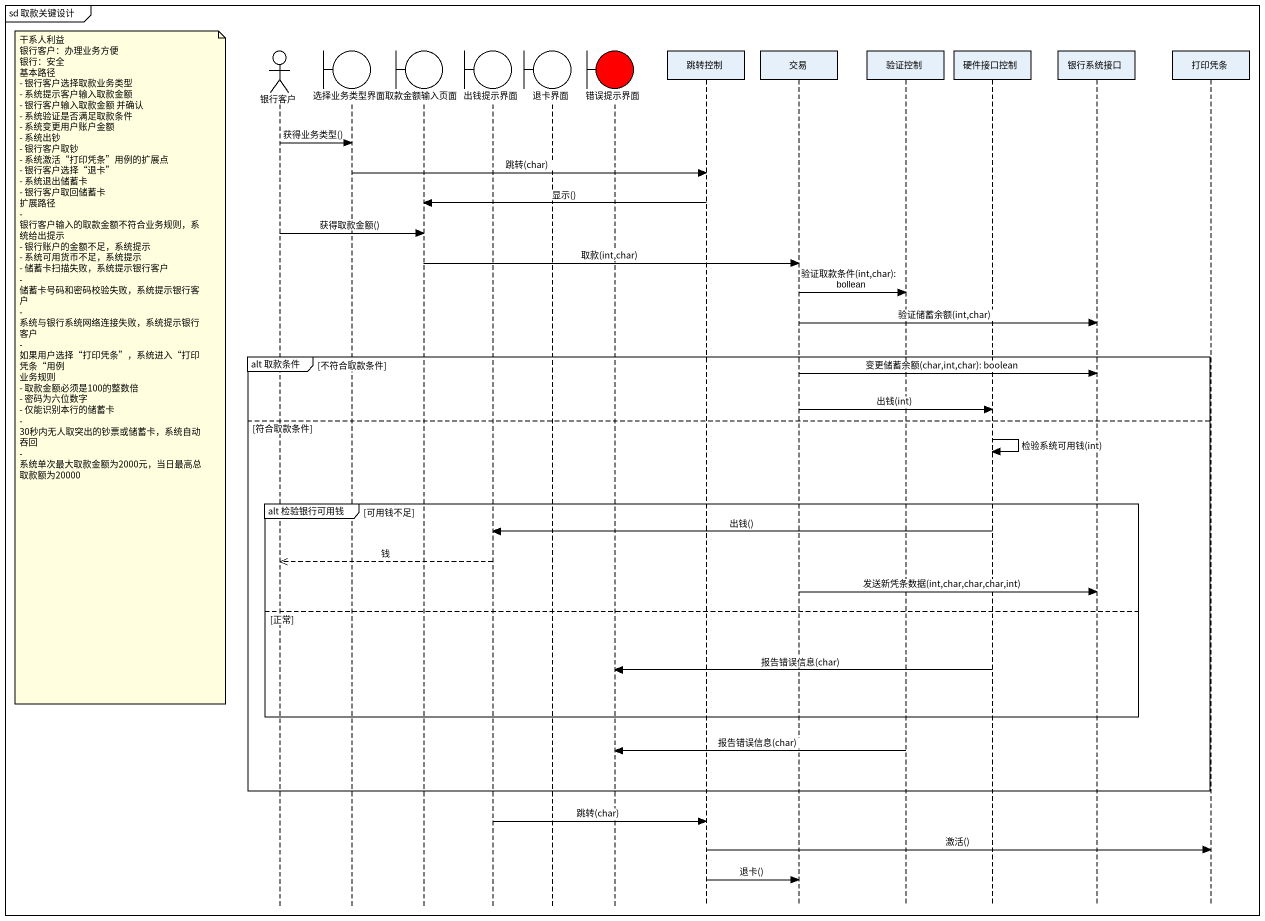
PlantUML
@startuml
mainframe sd 取款关键设计
hide footbox
actor 银行客户
boundary 选择业务类型界面
boundary 取款金额输入页面
boundary 出钱提示界面
boundary 退卡界面
boundary 错误提示界面 #FF0000
participant 跳转控制
participant 交易
participant 验证控制
participant 硬件接口控制
participant 银行系统接口
participant 打印凭条

银行客户 -> 选择业务类型界面 : 获得业务类型()
选择业务类型界面 -> 跳转控制 : 跳转(char)
跳转控制 -> 取款金额输入页面 : 显示()
银行客户 -> 取款金额输入页面 : 获得取款金额()
取款金额输入页面 -> 交易 : 取款(int,char)
交易 -> 验证控制 : 验证取款条件(int,char): bollean
交易 -> 银行系统接口 : 验证储蓄余额(int,char)
group alt 取款条件 [不符合取款条件]
  note left of 银行客户
    干系人利益
    银行客户：办理业务方便
    银行：安全
    基本路径
    - 银行客户选择取款业务类型
    - 系统提示客户输入取款金额
    - 银行客户输入取款金额 并确认
    - 系统验证是否满足取款条件
    - 系统变更用户账户金额
    - 系统出钞
    - 银行客户取钞
    - 系统激活“打印凭条”用例的扩展点
    - 银行客户选择“退卡”
    - 系统退出储蓄卡
    - 银行客户取回储蓄卡
    扩展路径
    - 银行客户输入的取款金额不符合业务规则，系统给出提示
    - 银行账户的金额不足，系统提示
    - 系统可用货币不足，系统提示
    - 储蓄卡扫描失败，系统提示银行客户
    - 储蓄卡号码和密码校验失败，系统提示银行客户
    - 系统与银行系统网络连接失败，系统提示银行客户
    - 如果用户选择“打印凭条”，系统进入“打印凭条“用例
    业务规则
    - 取款金额必须是100的整数倍
    - 密码为六位数字
    - 仅能识别本行的储蓄卡
    - 30秒内无人取突出的钞票或储蓄卡，系统自动吞回
    - 系统单次最大取款金额为2000元，当日最高总取款额为20000
  end note
  交易 -> 银行系统接口 : 变更储蓄余额(char,int,char): boolean
  交易 -> 硬件接口控制 : 出钱(int)
else 符合取款条件
  硬件接口控制 -> 硬件接口控制 : 检验系统可用钱(int)
  group alt 检验银行可用钱 [可用钱不足]
    硬件接口控制 -> 出钱提示界面 : 出钱()
    出钱提示界面 -->> 银行客户 : 钱
    交易 -> 银行系统接口 : 发送新凭条数据(int,char,char,char,int)
  else 正常
    硬件接口控制 -> 错误提示界面 : 报告错误信息(char)
  end
  验证控制 -> 错误提示界面 : 报告错误信息(char)
end
出钱提示界面 -> 跳转控制 : 跳转(char)
跳转控制 -> 打印凭条 : 激活()
跳转控制 -> 交易 : 退卡()
@enduml
